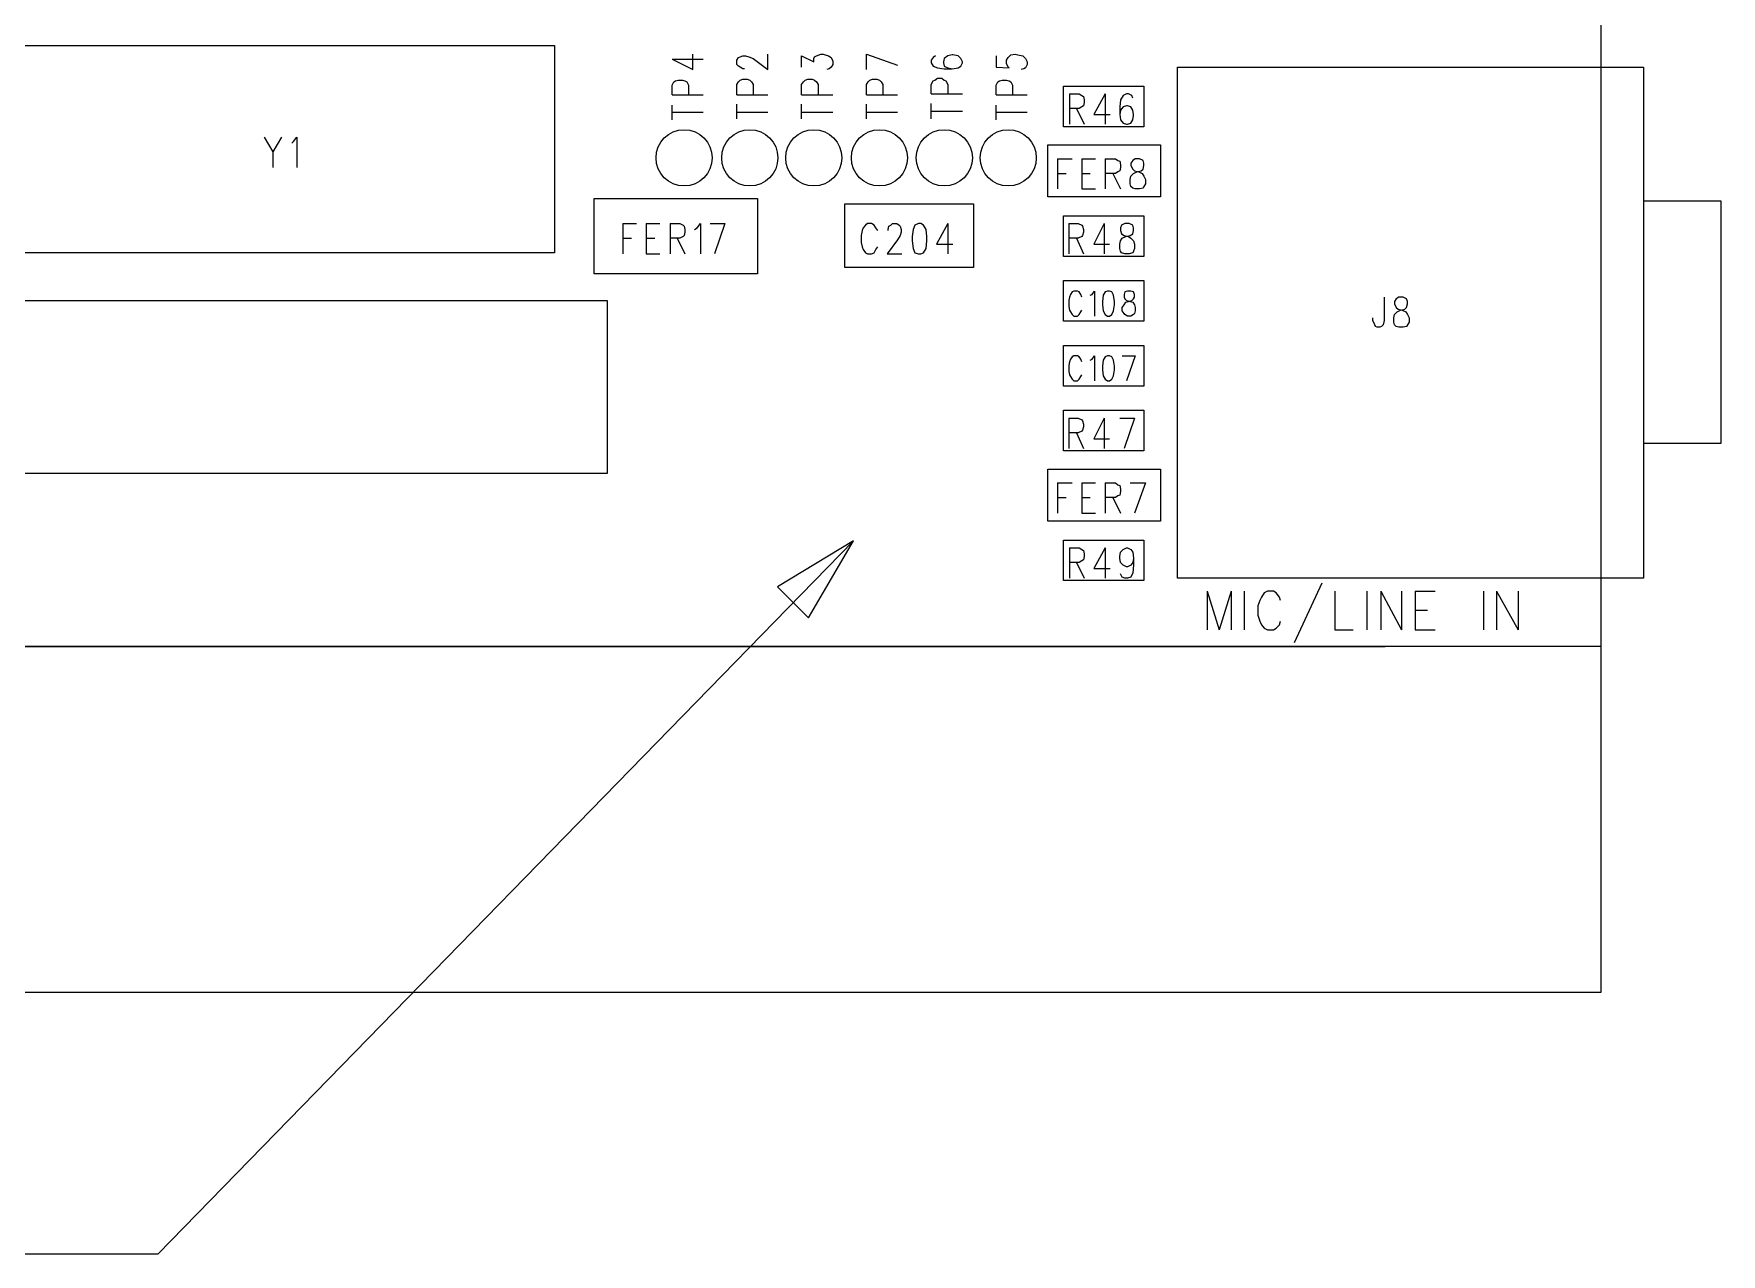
# Model space of a CAD drawing. Extents: x 11.9 to 28.1, y 10.8 to 21.2.
# Drawn here: x 21.634 to 23.587, y 14.338 to 15.749 of the extents above; entities that cross this region are included whole.
import ezdxf

# ---------------------------------------------------------------- set-up
doc = ezdxf.new("R2010")
doc.units = 0
doc.header["$MEASUREMENT"] = 0
doc.layers.add('LAYNR1', color=2, linetype='Continuous')

msp = doc.modelspace()

# ---------------------------------------------------------------- linework, layer by layer
at = {"layer": 'LAYNR1', "color": 7}
for points in [[(23.448, 14.641), (23.448, 20.041)], [(21.608, 15.736), (22.237, 15.736)], [(22.237, 15.736), (22.237, 15.496)], [(22.373, 15.72), (22.397, 15.708), (22.397, 15.726)], [(22.373, 15.72), (22.409, 15.72)], [(22.448, 15.719), (22.45, 15.722)], [(22.448, 15.714), (22.448, 15.719)], [(22.45, 15.722), (22.452, 15.723)], [(22.452, 15.723), (22.455, 15.724)], [(22.455, 15.724), (22.458, 15.724)], [(22.458, 15.724), (22.462, 15.723)], [(22.462, 15.723), (22.467, 15.721)], [(22.467, 15.721), (22.484, 15.708)], [(22.484, 15.708), (22.484, 15.726)], [(22.523, 15.711), (22.523, 15.724)], [(22.523, 15.724), (22.537, 15.717)], [(22.537, 15.721), (22.538, 15.723)], [(22.537, 15.717), (22.537, 15.721)], [(22.538, 15.723), (22.54, 15.724)], [(22.54, 15.724), (22.545, 15.726)], [(22.545, 15.726), (22.548, 15.726)], [(22.548, 15.726), (22.554, 15.724)], [(22.554, 15.724), (22.557, 15.722)], [(22.557, 15.722), (22.559, 15.718)], [(22.559, 15.718), (22.559, 15.714)], [(22.598, 15.726), (22.634, 15.713)], [(22.598, 15.708), (22.598, 15.726)], [(22.678, 15.724), (22.675, 15.722), (22.673, 15.719), (22.673, 15.716), (22.675, 15.712), (22.68, 15.71), (22.688, 15.709), (22.697, 15.709), (22.704, 15.71), (22.707, 15.712), (22.709, 15.716), (22.709, 15.717), (22.707, 15.721), (22.704, 15.724), (22.698, 15.725), (22.697, 15.725), (22.692, 15.724), (22.688, 15.721), (22.687, 15.717), (22.687, 15.716), (22.688, 15.712), (22.692, 15.71), (22.697, 15.709)], [(22.748, 15.724), (22.748, 15.711), (22.763, 15.71), (22.762, 15.711), (22.76, 15.715), (22.76, 15.719), (22.762, 15.722), (22.765, 15.725), (22.77, 15.726), (22.773, 15.725), (22.779, 15.724), (22.782, 15.721), (22.784, 15.717), (22.784, 15.714), (22.782, 15.71), (22.78, 15.709), (22.777, 15.708)], [(22.45, 15.712), (22.448, 15.714)], [(22.452, 15.711), (22.45, 15.712)], [(22.455, 15.709), (22.452, 15.711)], [(22.457, 15.709), (22.455, 15.709)], [(22.555, 15.709), (22.552, 15.708)], [(22.557, 15.711), (22.555, 15.709)], [(22.559, 15.714), (22.557, 15.711)], [(22.958, 15.12), (22.958, 15.711)], [(22.958, 15.711), (23.497, 15.711)], [(23.497, 15.711), (23.497, 15.12)], [(22.373, 15.679), (22.373, 15.69), (22.375, 15.694), (22.377, 15.695), (22.38, 15.696), (22.385, 15.696), (22.388, 15.695), (22.39, 15.694), (22.392, 15.69), (22.392, 15.679)], [(22.373, 15.679), (22.409, 15.679)], [(22.448, 15.691), (22.45, 15.694)], [(22.448, 15.679), (22.448, 15.691)], [(22.448, 15.679), (22.484, 15.679)], [(22.45, 15.694), (22.452, 15.696)], [(22.452, 15.696), (22.455, 15.697)], [(22.455, 15.697), (22.46, 15.697)], [(22.46, 15.697), (22.463, 15.696)], [(22.463, 15.696), (22.465, 15.694)], [(22.465, 15.694), (22.467, 15.691)], [(22.467, 15.691), (22.467, 15.679)], [(22.523, 15.691), (22.525, 15.694)], [(22.523, 15.679), (22.523, 15.691)], [(22.523, 15.679), (22.559, 15.679)], [(22.525, 15.694), (22.527, 15.696)], [(22.527, 15.696), (22.53, 15.697)], [(22.53, 15.697), (22.535, 15.697)], [(22.535, 15.697), (22.538, 15.696)], [(22.538, 15.696), (22.54, 15.694)], [(22.54, 15.694), (22.542, 15.691)], [(22.542, 15.691), (22.542, 15.679)], [(22.598, 15.691), (22.6, 15.694)], [(22.598, 15.679), (22.598, 15.691)], [(22.598, 15.679), (22.634, 15.679)], [(22.6, 15.694), (22.602, 15.696)], [(22.602, 15.696), (22.605, 15.697)], [(22.605, 15.697), (22.61, 15.697)], [(22.61, 15.697), (22.613, 15.696)], [(22.613, 15.696), (22.615, 15.694)], [(22.615, 15.694), (22.617, 15.691)], [(22.617, 15.691), (22.617, 15.679)], [(22.673, 15.68), (22.673, 15.691), (22.675, 15.695), (22.677, 15.696), (22.68, 15.698), (22.685, 15.698), (22.688, 15.696), (22.69, 15.695), (22.692, 15.691), (22.692, 15.68)], [(22.673, 15.68), (22.709, 15.68)], [(22.748, 15.679), (22.748, 15.69), (22.75, 15.694), (22.752, 15.695), (22.755, 15.696), (22.76, 15.696), (22.763, 15.695), (22.765, 15.694), (22.767, 15.69), (22.767, 15.679)], [(22.748, 15.679), (22.784, 15.679)], [(22.826, 15.642), (22.826, 15.689)], [(22.826, 15.689), (22.919, 15.689)], [(22.833, 15.68), (22.833, 15.645)], [(22.833, 15.68), (22.844, 15.68), (22.847, 15.678), (22.849, 15.677), (22.85, 15.673), (22.85, 15.67), (22.849, 15.666), (22.847, 15.665), (22.844, 15.663), (22.833, 15.663)], [(22.874, 15.68), (22.861, 15.656), (22.88, 15.656)], [(22.874, 15.68), (22.874, 15.645)], [(22.906, 15.675), (22.905, 15.678), (22.901, 15.68), (22.899, 15.68), (22.895, 15.678), (22.892, 15.673), (22.891, 15.665), (22.891, 15.656), (22.892, 15.65), (22.895, 15.646), (22.899, 15.645), (22.9, 15.645), (22.904, 15.646), (22.906, 15.65), (22.907, 15.655), (22.907, 15.656), (22.906, 15.661), (22.904, 15.665), (22.9, 15.666), (22.899, 15.666), (22.895, 15.665), (22.892, 15.661), (22.891, 15.656)], [(22.919, 15.689), (22.919, 15.642)], [(22.373, 15.65), (22.373, 15.667)], [(22.448, 15.651), (22.448, 15.668)], [(22.523, 15.651), (22.523, 15.668)], [(22.598, 15.651), (22.598, 15.668)], [(22.673, 15.651), (22.673, 15.669)], [(22.673, 15.66), (22.709, 15.66)], [(22.748, 15.65), (22.748, 15.667)], [(22.841, 15.663), (22.85, 15.645)], [(22.373, 15.659), (22.409, 15.659)], [(22.448, 15.659), (22.484, 15.659)], [(22.523, 15.659), (22.559, 15.659)], [(22.598, 15.659), (22.634, 15.659)], [(22.748, 15.659), (22.784, 15.659)], [(22.919, 15.642), (22.826, 15.642)], [(21.901, 15.63), (21.911, 15.613), (21.911, 15.595)], [(21.921, 15.63), (21.911, 15.613)], [(21.933, 15.623), (21.935, 15.625), (21.939, 15.63), (21.939, 15.595)], [(22.808, 15.561), (22.808, 15.621)], [(22.808, 15.621), (22.938, 15.621)], [(22.938, 15.621), (22.938, 15.561)], [(22.819, 15.605), (22.819, 15.57)], [(22.819, 15.605), (22.836, 15.605)], [(22.847, 15.605), (22.847, 15.57)], [(22.847, 15.605), (22.863, 15.605)], [(22.874, 15.605), (22.874, 15.57)], [(22.874, 15.605), (22.886, 15.605)], [(22.886, 15.605), (22.889, 15.603)], [(22.889, 15.603), (22.891, 15.602)], [(22.891, 15.602), (22.892, 15.598)], [(22.906, 15.603), (22.904, 15.6)], [(22.909, 15.605), (22.906, 15.603)], [(22.914, 15.605), (22.909, 15.605)], [(22.918, 15.603), (22.914, 15.605)], [(22.919, 15.6), (22.918, 15.603)], [(22.819, 15.588), (22.829, 15.588)], [(22.847, 15.588), (22.857, 15.588)], [(22.886, 15.588), (22.874, 15.588)], [(22.883, 15.588), (22.892, 15.57)], [(22.889, 15.59), (22.886, 15.588)], [(22.891, 15.591), (22.889, 15.59)], [(22.892, 15.595), (22.891, 15.591)], [(22.892, 15.598), (22.892, 15.595)], [(22.903, 15.581), (22.904, 15.585)], [(22.903, 15.576), (22.903, 15.581)], [(22.904, 15.6), (22.904, 15.597)], [(22.904, 15.597), (22.906, 15.593)], [(22.904, 15.585), (22.907, 15.588)], [(22.906, 15.593), (22.908, 15.591)], [(22.907, 15.588), (22.911, 15.59)], [(22.908, 15.591), (22.913, 15.59)], [(22.911, 15.59), (22.916, 15.591)], [(22.913, 15.59), (22.917, 15.588)], [(22.916, 15.591), (22.918, 15.593)], [(22.917, 15.588), (22.919, 15.585)], [(22.918, 15.593), (22.919, 15.597)], [(22.919, 15.597), (22.919, 15.6)], [(22.919, 15.585), (22.921, 15.581)], [(22.921, 15.581), (22.921, 15.576)], [(22.847, 15.57), (22.863, 15.57)], [(22.904, 15.573), (22.903, 15.576)], [(22.906, 15.571), (22.904, 15.573)], [(22.909, 15.57), (22.906, 15.571)], [(22.914, 15.57), (22.909, 15.57)], [(22.918, 15.571), (22.914, 15.57)], [(22.919, 15.573), (22.918, 15.571)], [(22.921, 15.576), (22.919, 15.573)], [(22.283, 15.559), (22.472, 15.559)], [(22.283, 15.472), (22.283, 15.559)], [(22.472, 15.559), (22.472, 15.472)], [(22.573, 15.553), (22.722, 15.553)], [(22.573, 15.479), (22.573, 15.553)], [(22.722, 15.553), (22.722, 15.479)], [(22.938, 15.561), (22.808, 15.561)], [(23.587, 15.556), (23.497, 15.556)], [(23.587, 15.276), (23.587, 15.556)], [(22.316, 15.53), (22.316, 15.495)], [(22.316, 15.53), (22.332, 15.53)], [(22.343, 15.53), (22.343, 15.495)], [(22.343, 15.53), (22.359, 15.53)], [(22.371, 15.53), (22.371, 15.495)], [(22.371, 15.53), (22.382, 15.53)], [(22.382, 15.53), (22.386, 15.528)], [(22.386, 15.528), (22.387, 15.527)], [(22.387, 15.527), (22.388, 15.523)], [(22.388, 15.523), (22.388, 15.52)], [(22.399, 15.523), (22.402, 15.525)], [(22.402, 15.525), (22.406, 15.53)], [(22.406, 15.53), (22.406, 15.495)], [(22.417, 15.53), (22.434, 15.53)], [(22.434, 15.53), (22.422, 15.495)], [(22.594, 15.525), (22.593, 15.522)], [(22.597, 15.528), (22.594, 15.525)], [(22.599, 15.53), (22.597, 15.528)], [(22.604, 15.53), (22.599, 15.53)], [(22.607, 15.528), (22.604, 15.53)], [(22.609, 15.525), (22.607, 15.528)], [(22.611, 15.522), (22.609, 15.525)], [(22.623, 15.523), (22.624, 15.527)], [(22.623, 15.522), (22.623, 15.523)], [(22.624, 15.527), (22.626, 15.528)], [(22.626, 15.528), (22.628, 15.53)], [(22.628, 15.53), (22.633, 15.53)], [(22.633, 15.53), (22.636, 15.528)], [(22.636, 15.528), (22.637, 15.527)], [(22.637, 15.527), (22.638, 15.523)], [(22.638, 15.523), (22.638, 15.52)], [(22.652, 15.523), (22.651, 15.515)], [(22.654, 15.528), (22.652, 15.523)], [(22.658, 15.53), (22.654, 15.528)], [(22.661, 15.53), (22.658, 15.53)], [(22.664, 15.528), (22.661, 15.53)], [(22.667, 15.523), (22.664, 15.528)], [(22.668, 15.515), (22.667, 15.523)], [(22.692, 15.53), (22.679, 15.506)], [(22.692, 15.53), (22.692, 15.495)], [(22.826, 15.539), (22.919, 15.539)], [(22.826, 15.492), (22.826, 15.539)], [(22.832, 15.53), (22.832, 15.495)], [(22.832, 15.53), (22.843, 15.53)], [(22.843, 15.53), (22.847, 15.528)], [(22.847, 15.528), (22.848, 15.527)], [(22.848, 15.527), (22.849, 15.523)], [(22.849, 15.523), (22.849, 15.52)], [(22.873, 15.53), (22.861, 15.506)], [(22.873, 15.53), (22.873, 15.495)], [(22.893, 15.528), (22.892, 15.525)], [(22.892, 15.525), (22.892, 15.522)], [(22.897, 15.53), (22.893, 15.528)], [(22.902, 15.53), (22.897, 15.53)], [(22.906, 15.528), (22.902, 15.53)], [(22.907, 15.525), (22.906, 15.528)], [(22.907, 15.522), (22.907, 15.525)], [(22.919, 15.539), (22.919, 15.492)], [(22.316, 15.513), (22.326, 15.513)], [(22.343, 15.513), (22.353, 15.513)], [(22.382, 15.513), (22.371, 15.513)], [(22.379, 15.513), (22.388, 15.495)], [(22.386, 15.515), (22.382, 15.513)], [(22.387, 15.516), (22.386, 15.515)], [(22.388, 15.52), (22.387, 15.516)], [(22.593, 15.522), (22.592, 15.516)], [(22.592, 15.516), (22.592, 15.508)], [(22.592, 15.508), (22.593, 15.503)], [(22.593, 15.503), (22.594, 15.5)], [(22.609, 15.5), (22.611, 15.503)], [(22.634, 15.511), (22.622, 15.495)], [(22.637, 15.516), (22.634, 15.511)], [(22.638, 15.52), (22.637, 15.516)], [(22.651, 15.515), (22.651, 15.51)], [(22.651, 15.51), (22.652, 15.501)], [(22.667, 15.501), (22.668, 15.51)], [(22.668, 15.51), (22.668, 15.515)], [(22.679, 15.506), (22.698, 15.506)], [(22.843, 15.513), (22.832, 15.513)], [(22.841, 15.513), (22.849, 15.495)], [(22.847, 15.515), (22.843, 15.513)], [(22.848, 15.516), (22.847, 15.515)], [(22.849, 15.52), (22.848, 15.516)], [(22.861, 15.506), (22.879, 15.506)], [(22.891, 15.506), (22.892, 15.51)], [(22.891, 15.501), (22.891, 15.506)], [(22.892, 15.522), (22.893, 15.518)], [(22.892, 15.51), (22.894, 15.513)], [(22.893, 15.518), (22.896, 15.516)], [(22.894, 15.513), (22.898, 15.515)], [(22.896, 15.516), (22.901, 15.515)], [(22.898, 15.515), (22.903, 15.516)], [(22.901, 15.515), (22.904, 15.513)], [(22.903, 15.516), (22.906, 15.518)], [(22.904, 15.513), (22.907, 15.51)], [(22.906, 15.518), (22.907, 15.522)], [(22.907, 15.51), (22.908, 15.506)], [(22.908, 15.506), (22.908, 15.501)], [(22.237, 15.496), (21.608, 15.496)], [(22.343, 15.495), (22.359, 15.495)], [(22.594, 15.5), (22.597, 15.496)], [(22.597, 15.496), (22.599, 15.495)], [(22.599, 15.495), (22.604, 15.495)], [(22.604, 15.495), (22.607, 15.496)], [(22.607, 15.496), (22.609, 15.5)], [(22.622, 15.495), (22.639, 15.495)], [(22.652, 15.501), (22.654, 15.496)], [(22.654, 15.496), (22.658, 15.495)], [(22.658, 15.495), (22.661, 15.495)], [(22.661, 15.495), (22.664, 15.496)], [(22.664, 15.496), (22.667, 15.501)], [(22.919, 15.492), (22.826, 15.492)], [(22.892, 15.498), (22.891, 15.501)], [(22.893, 15.496), (22.892, 15.498)], [(22.897, 15.495), (22.893, 15.496)], [(22.902, 15.495), (22.897, 15.495)], [(22.906, 15.496), (22.902, 15.495)], [(22.907, 15.498), (22.906, 15.496)], [(22.908, 15.501), (22.907, 15.498)], [(22.472, 15.472), (22.283, 15.472)], [(22.722, 15.479), (22.573, 15.479)], [(22.826, 15.417), (22.826, 15.464)], [(22.826, 15.464), (22.919, 15.464)], [(22.919, 15.464), (22.919, 15.417)], [(22.833, 15.445), (22.832, 15.441), (22.832, 15.434), (22.833, 15.43)], [(22.844, 15.451), (22.842, 15.452), (22.838, 15.452), (22.836, 15.451), (22.834, 15.448), (22.833, 15.445)], [(22.847, 15.445), (22.846, 15.448), (22.844, 15.451)], [(22.857, 15.447), (22.859, 15.448), (22.862, 15.452), (22.862, 15.423)], [(22.9, 15.452), (22.897, 15.451), (22.896, 15.448), (22.896, 15.445), (22.897, 15.443), (22.899, 15.441), (22.903, 15.44), (22.906, 15.439), (22.908, 15.436), (22.909, 15.433), (22.909, 15.429), (22.908, 15.426), (22.907, 15.425), (22.904, 15.423), (22.9, 15.423), (22.897, 15.425), (22.896, 15.426), (22.894, 15.429), (22.894, 15.433), (22.896, 15.436), (22.898, 15.439), (22.901, 15.44)], [(22.901, 15.44), (22.905, 15.441), (22.907, 15.443), (22.908, 15.445), (22.908, 15.448), (22.907, 15.451), (22.904, 15.452), (22.9, 15.452)], [(23.197, 15.445), (23.197, 15.418)], [(23.214, 15.445), (23.211, 15.443)], [(23.219, 15.445), (23.214, 15.445)], [(23.223, 15.443), (23.219, 15.445)], [(20.597, 15.441), (22.298, 15.441)], [(22.298, 15.441), (22.298, 15.241)], [(22.833, 15.43), (22.834, 15.428), (22.836, 15.425), (22.838, 15.423), (22.842, 15.423), (22.844, 15.425)], [(22.844, 15.425), (22.846, 15.428), (22.847, 15.43)], [(23.208, 15.421), (23.209, 15.425)], [(23.211, 15.443), (23.209, 15.44)], [(23.209, 15.44), (23.209, 15.437)], [(23.209, 15.437), (23.211, 15.433)], [(23.209, 15.425), (23.212, 15.428)], [(23.211, 15.433), (23.213, 15.431)], [(23.212, 15.428), (23.216, 15.43)], [(23.213, 15.431), (23.218, 15.43)], [(23.216, 15.43), (23.221, 15.431)], [(23.218, 15.43), (23.222, 15.428)], [(23.221, 15.431), (23.223, 15.433)], [(23.222, 15.428), (23.224, 15.425)], [(23.224, 15.44), (23.223, 15.443)], [(23.223, 15.433), (23.224, 15.437)], [(23.224, 15.437), (23.224, 15.44)], [(23.224, 15.425), (23.226, 15.421)], [(22.919, 15.417), (22.826, 15.417)], [(23.184, 15.418), (23.184, 15.421)], [(23.186, 15.413), (23.184, 15.418)], [(23.187, 15.411), (23.186, 15.413)], [(23.189, 15.41), (23.187, 15.411)], [(23.192, 15.41), (23.189, 15.41)], [(23.194, 15.411), (23.192, 15.41)], [(23.196, 15.413), (23.194, 15.411)], [(23.197, 15.418), (23.196, 15.413)], [(23.208, 15.416), (23.208, 15.421)], [(23.209, 15.413), (23.208, 15.416)], [(23.211, 15.411), (23.209, 15.413)], [(23.214, 15.41), (23.211, 15.411)], [(23.219, 15.41), (23.214, 15.41)], [(23.223, 15.411), (23.219, 15.41)], [(23.224, 15.413), (23.223, 15.411)], [(23.226, 15.416), (23.224, 15.413)], [(23.226, 15.421), (23.226, 15.416)], [(22.826, 15.342), (22.826, 15.389)], [(22.826, 15.389), (22.919, 15.389)], [(22.919, 15.389), (22.919, 15.342)], [(22.833, 15.37), (22.832, 15.366), (22.832, 15.359), (22.833, 15.355)], [(22.844, 15.376), (22.842, 15.377), (22.838, 15.377), (22.836, 15.376), (22.834, 15.373), (22.833, 15.37)], [(22.847, 15.37), (22.846, 15.373), (22.844, 15.376)], [(22.857, 15.372), (22.859, 15.373), (22.862, 15.377), (22.862, 15.348)], [(22.894, 15.377), (22.909, 15.377)], [(22.909, 15.377), (22.899, 15.348)], [(22.833, 15.355), (22.834, 15.353), (22.836, 15.35), (22.838, 15.348), (22.842, 15.348), (22.844, 15.35)], [(22.844, 15.35), (22.846, 15.353), (22.847, 15.355)], [(22.919, 15.342), (22.826, 15.342)], [(22.826, 15.314), (22.919, 15.314)], [(22.826, 15.267), (22.826, 15.314)], [(22.919, 15.314), (22.919, 15.267)], [(22.832, 15.305), (22.832, 15.27)], [(22.832, 15.305), (22.843, 15.305)], [(22.843, 15.305), (22.847, 15.303)], [(22.847, 15.29), (22.843, 15.288)], [(22.847, 15.303), (22.848, 15.302)], [(22.848, 15.291), (22.847, 15.29)], [(22.848, 15.302), (22.849, 15.298)], [(22.849, 15.295), (22.848, 15.291)], [(22.849, 15.298), (22.849, 15.295)], [(22.873, 15.305), (22.861, 15.281)], [(22.873, 15.305), (22.873, 15.27)], [(22.891, 15.305), (22.908, 15.305)], [(22.908, 15.305), (22.896, 15.27)], [(22.843, 15.288), (22.832, 15.288)], [(22.841, 15.288), (22.849, 15.27)], [(22.861, 15.281), (22.879, 15.281)], [(23.497, 15.276), (23.587, 15.276)], [(22.919, 15.267), (22.826, 15.267)], [(22.298, 15.241), (20.597, 15.241)], [(22.808, 15.186), (22.808, 15.246)], [(22.808, 15.246), (22.938, 15.246)], [(22.819, 15.23), (22.819, 15.195)], [(22.819, 15.23), (22.836, 15.23)], [(22.847, 15.23), (22.847, 15.195)], [(22.847, 15.23), (22.863, 15.23)], [(22.874, 15.23), (22.874, 15.195)], [(22.874, 15.23), (22.886, 15.23)], [(22.886, 15.23), (22.889, 15.228)], [(22.903, 15.23), (22.921, 15.23)], [(22.921, 15.23), (22.908, 15.195)], [(22.938, 15.246), (22.938, 15.186)], [(22.819, 15.213), (22.829, 15.213)], [(22.847, 15.213), (22.857, 15.213)], [(22.886, 15.213), (22.874, 15.213)], [(22.883, 15.213), (22.892, 15.195)], [(22.889, 15.215), (22.886, 15.213)], [(22.889, 15.228), (22.891, 15.227)], [(22.891, 15.216), (22.889, 15.215)], [(22.891, 15.227), (22.892, 15.223)], [(22.892, 15.22), (22.891, 15.216)], [(22.892, 15.223), (22.892, 15.22)], [(22.847, 15.195), (22.863, 15.195)], [(22.938, 15.186), (22.808, 15.186)], [(22.583, 15.163), (21.778, 14.338), (21.427, 14.338)], [(22.826, 15.117), (22.826, 15.164)], [(22.826, 15.164), (22.919, 15.164)], [(22.833, 15.155), (22.833, 15.12)], [(22.833, 15.155), (22.844, 15.155), (22.847, 15.153), (22.849, 15.152), (22.85, 15.148), (22.85, 15.145), (22.849, 15.141), (22.847, 15.14), (22.844, 15.138), (22.833, 15.138)], [(22.874, 15.155), (22.861, 15.131), (22.88, 15.131)], [(22.874, 15.155), (22.874, 15.12)], [(22.907, 15.143), (22.906, 15.138), (22.904, 15.135), (22.9, 15.133), (22.899, 15.133), (22.895, 15.135), (22.892, 15.138), (22.891, 15.143), (22.891, 15.145), (22.892, 15.15), (22.895, 15.153), (22.899, 15.155), (22.9, 15.155), (22.904, 15.153), (22.906, 15.15), (22.907, 15.143), (22.907, 15.135), (22.906, 15.126), (22.904, 15.121), (22.9, 15.12), (22.897, 15.12), (22.894, 15.121), (22.892, 15.125)], [(22.919, 15.164), (22.919, 15.117)], [(22.841, 15.138), (22.85, 15.12)], [(22.919, 15.117), (22.826, 15.117)], [(23.497, 15.12), (22.958, 15.12)], [(23.125, 15.114), (23.093, 15.045)], [(22.992, 15.105), (22.992, 15.06)], [(22.992, 15.105), (23.006, 15.06)], [(23.02, 15.105), (23.006, 15.06)], [(23.02, 15.105), (23.02, 15.06)], [(23.035, 15.105), (23.035, 15.06)], [(23.053, 15.094), (23.051, 15.088), (23.051, 15.077)], [(23.077, 15.094), (23.076, 15.098), (23.072, 15.103), (23.069, 15.105), (23.062, 15.105), (23.058, 15.103), (23.055, 15.098), (23.053, 15.094)], [(23.14, 15.105), (23.14, 15.06)], [(23.177, 15.105), (23.177, 15.06)], [(23.193, 15.105), (23.193, 15.06)], [(23.193, 15.105), (23.217, 15.06)], [(23.217, 15.105), (23.217, 15.06)], [(23.233, 15.105), (23.233, 15.06)], [(23.233, 15.105), (23.256, 15.105)], [(23.312, 15.105), (23.312, 15.06)], [(23.327, 15.105), (23.327, 15.06)], [(23.327, 15.105), (23.352, 15.06)], [(23.352, 15.105), (23.352, 15.06)], [(23.051, 15.077), (23.053, 15.07), (23.055, 15.066), (23.058, 15.062), (23.062, 15.06)], [(23.233, 15.083), (23.247, 15.083)], [(23.062, 15.06), (23.069, 15.06)], [(23.069, 15.06), (23.072, 15.062), (23.076, 15.066), (23.077, 15.07)], [(23.14, 15.06), (23.161, 15.06)], [(23.233, 15.06), (23.256, 15.06)], [(23.448, 15.041), (13.097, 15.041)], [(14.773, 15.041), (23.198, 15.041)], [(13.097, 14.641), (23.448, 14.641)]]:
    msp.add_lwpolyline(points, dxfattribs=at)
for points in [[(22.877, 15.452), (22.874, 15.451), (22.872, 15.447), (22.871, 15.44), (22.871, 15.436), (22.872, 15.429), (22.874, 15.425), (22.877, 15.423), (22.879, 15.423), (22.882, 15.425), (22.884, 15.429), (22.885, 15.436), (22.885, 15.44), (22.884, 15.447), (22.882, 15.451), (22.879, 15.452), (22.877, 15.452)], [(22.877, 15.377), (22.874, 15.376), (22.872, 15.372), (22.871, 15.365), (22.871, 15.361), (22.872, 15.354), (22.874, 15.35), (22.877, 15.348), (22.879, 15.348), (22.882, 15.35), (22.884, 15.354), (22.885, 15.361), (22.885, 15.365), (22.884, 15.372), (22.882, 15.376), (22.879, 15.377), (22.877, 15.377)], [(22.583, 15.163), (22.495, 15.11), (22.531, 15.074), (22.583, 15.163)]]:
    msp.add_lwpolyline(points, close=True, dxfattribs=at)
for centre in [(22.387, 15.606), (22.463, 15.606), (22.537, 15.606), (22.613, 15.606), (22.688, 15.606), (22.762, 15.606)]:
    msp.add_circle(centre, 0.0325, dxfattribs=at)

doc.saveas('drawing.dxf')
